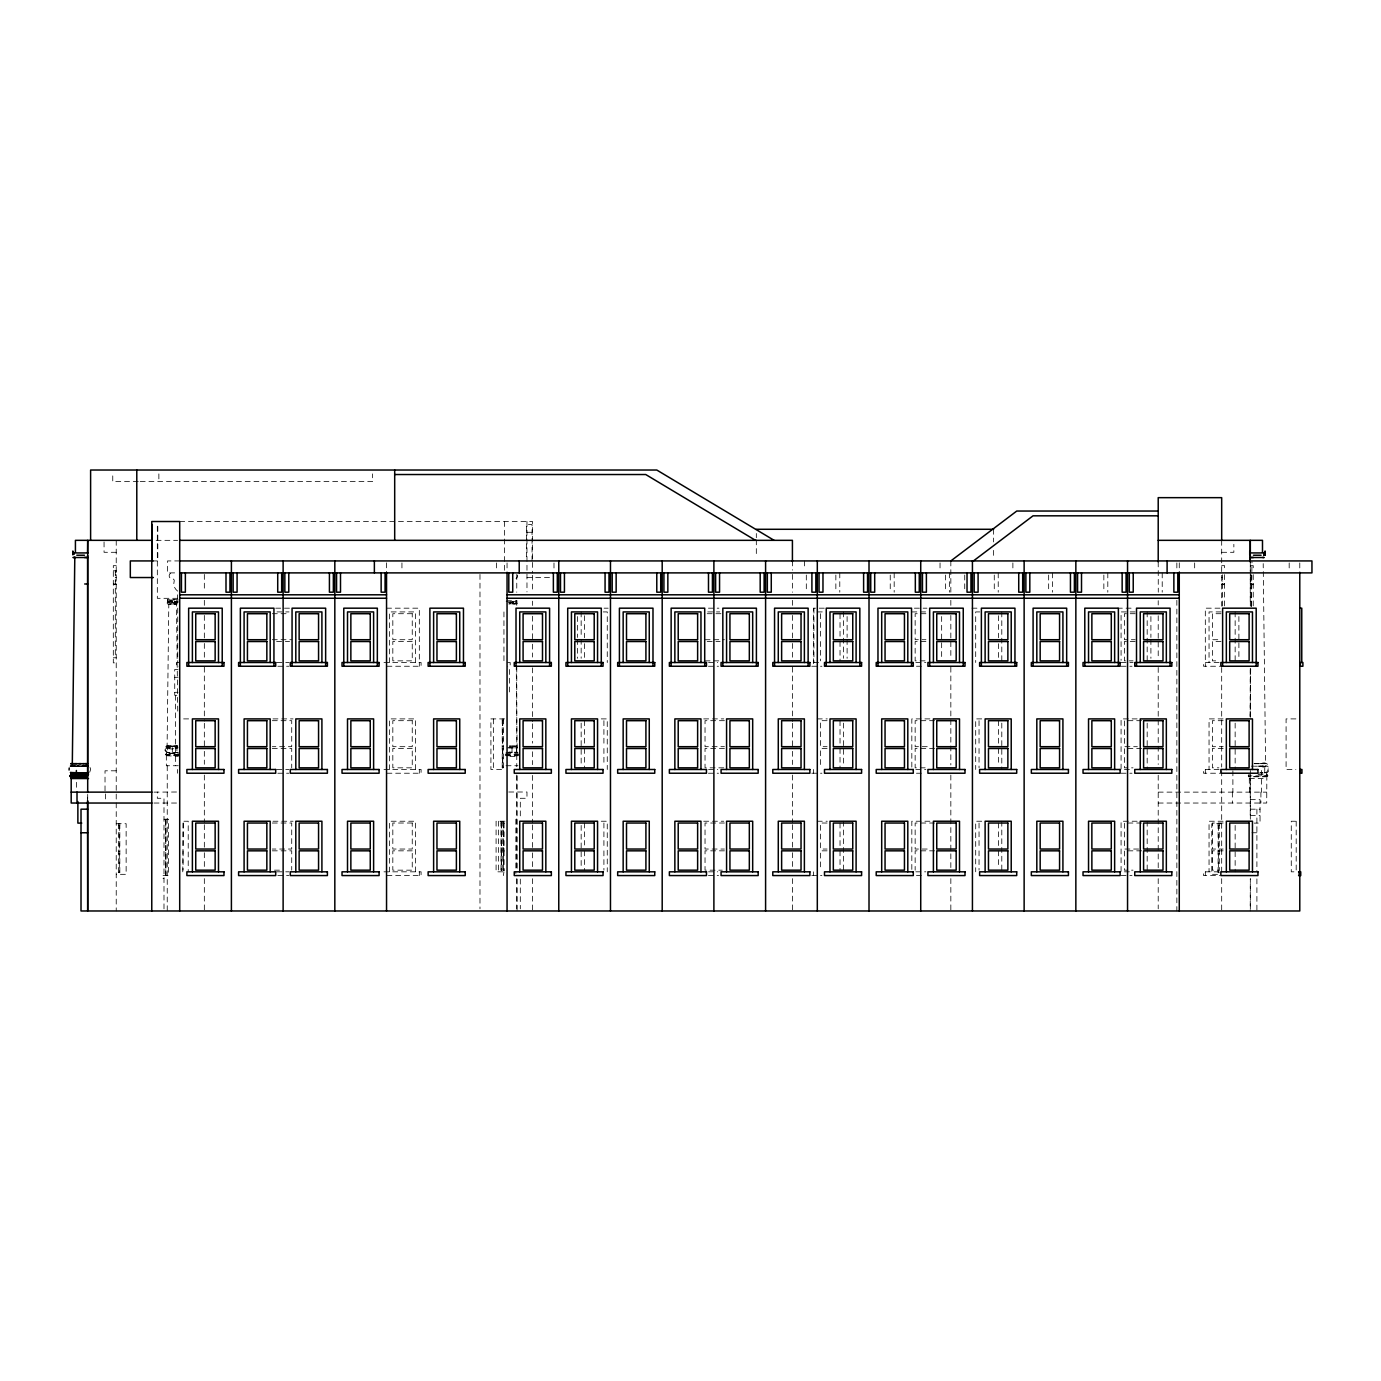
<?xml version="1.0" encoding="UTF-8"?>
<svg xmlns="http://www.w3.org/2000/svg" width="1381" height="1381" viewBox="0 0 1381 1381"><rect width="100%" height="100%" fill="white"/><g stroke="black" fill="none" stroke-linecap="round" stroke-linejoin="round"><path stroke-width="0.75" stroke-dasharray="5 3.75" d="M508.829 602.358L516.77 602.358L517.34 603.342L508.829 603.929L510.107 603.929L510.107 601.529M512.006 752.576L512.006 747.829M516.615 752.576L516.615 747.829L507.379 747.829M1249.408 792.142L1249.287 777.607M1264.737 773.032L1264.754 766.144L1251.376 766.144M1158.21 803.034L1266.722 803.034L1266.826 777.624M1266.722 774.551L1266.722 773.015M169 746.12L167.101 746.103L168.81 603.704L171.382 603.687M1250.116 716.342L1250.685 669.025M1251.445 606.639L1251.98 561.48M1267.672 775.898L1248.597 776.778L1248.441 775.88M1267.275 776.795L1248.838 776.778M175.819 603.704C182.482 603.376 165.72 606.777 167.239 602.461C169.38 601.84 179.461 602.392 174.196 603.929L174.196 601.529L177.942 601.546L167.533 601.546L167.533 599.993L178.114 599.993M167.533 601.546L171.451 601.529L167.533 601.546L167.533 599.993M174.23 603.894L174.196 602.358M179.064 754.527L165.547 754.544L166.186 753.612L178.425 753.612M165.547 754.527L166.186 753.612M1266.929 774.534L1267.862 775.88L1248.251 775.88L1249.184 774.534M1248.251 775.898L1249.184 774.551M89.696 772.221L90.663 769.338L89.696 766.455M510.107 602.358L510.107 603.929M167.394 602.392L170.191 602.358M173.885 603.704L176.457 603.704L177.786 714.219M167.101 746.103L168.327 746.103M516.77 601.546L506.188 601.529M516.77 602.358L515.217 602.358M509.226 746.103L517.789 746.12L515.303 746.12M1260.508 766.144C1267.326 769.683 1271.107 761.863 1262.855 763.676M514.854 603.704L513.818 603.687M516.062 603.929L509.157 603.687M170.83 746.103C159.885 745.101 169.639 751.419 176.043 747.863M177.631 746.12L174.455 746.12M177.424 746.12L176.285 746.12L177.89 746.103M167.187 747.863C159.333 751.747 174.403 755.148 177.959 752.213C163.027 757.461 160.369 742.65 177.959 747.829L175.577 747.812M168.327 747.863C163.649 748.312 166.808 743.996 170.208 746.12M176.285 747.863L177.959 747.829M516.615 747.829L517.651 747.829L514.561 747.863M1264.737 772.514C1270.209 774.741 1270.209 763.935 1264.754 766.144C1271.832 765.782 1266.74 776.692 1260.508 772.497L1262.786 772.514M138.273 481.624L112.759 481.624L112.759 473.89M140.189 481.624L372.611 481.624L372.611 473.89M179.703 521.517L532.531 521.517L532.531 573.167M526.489 532.289L532.048 532.289M156.122 540.334L177.614 540.334M116.228 552.296L104.058 552.296L104.058 540.334M1221.684 552.296L1233.854 552.296L1233.854 544.321M152.255 560.928L157.814 560.928L157.814 524.538M179.703 560.928L167.533 560.928L167.533 572.891L177.856 572.891M116.228 565.675L113.311 565.675L113.311 662.863L116.228 662.863M1221.684 565.675L1224.602 565.675L1224.602 570.888M1250.323 565.675L1253.24 565.675L1253.24 570.888M113.311 570.785L116.228 570.785M115.314 571.233L116.228 571.233M115.314 572.597L116.228 572.597M115.314 574.755L116.228 574.755M115.314 577.621L116.228 577.621M526.972 577.534L550.829 577.534M1221.684 577.621L1222.599 577.621M1250.323 577.621L1251.238 577.621M115.314 581.004L116.228 581.004M1221.684 581.004L1222.599 581.004M1250.323 581.004L1251.238 581.004M113.311 583.99L116.228 583.99M1221.684 583.99L1224.602 583.99M1250.323 583.99L1253.24 583.99M113.311 584.664L116.228 584.664M1221.684 584.664L1224.602 584.664M1250.323 584.664L1253.24 584.664M177.666 598.318L157.33 598.318L157.33 525.798M178.063 599.44L167.481 599.458L167.533 603.929L176.561 603.929M167.481 600.77L178.063 600.77M506.516 600.752L516.822 600.77L516.58 603.929M174.196 601.529L177.942 602.358L175.473 602.358M167.481 602.099L178.063 602.081M508.363 602.081L516.822 602.099M170.191 603.929L171.451 603.929M512.852 603.929L515.217 603.929M275.717 608.175L290.407 608.175M386.525 608.175L419.323 608.175L419.323 666.246M604.084 608.175L608.175 608.175M708.436 608.175L718.931 608.175M824.284 608.175L813.53 608.175L813.53 666.246M914.377 608.175L926.962 608.175M971.948 608.175L978.249 608.175M1117.333 608.175L1134.129 608.175M1220.01 608.175L1205.32 608.175L1205.32 666.246M276.994 611.921L289.043 611.921M603.255 611.921L607.26 611.921L607.26 662.517M707.711 611.921L719.76 611.921M817.259 611.921L823.283 611.921M911.823 611.921L927.877 611.921M979.699 611.921L975.694 611.921L975.694 662.517M1135.13 611.921L1121.079 611.921L1121.079 660.411M1221.097 611.921L1209.048 611.921L1209.048 662.517M272.299 613.716L289.561 613.716M707.193 613.716L724.438 613.716M925.943 613.716L915.154 613.716L915.154 639.714L925.943 639.714M1135.199 613.716L1124.41 613.716L1124.41 639.714L1135.199 639.714M1221.028 613.716L1212.397 613.716L1212.397 639.714L1221.028 639.714M272.299 639.714L291.719 639.714M705.035 639.714L724.438 639.714M276.614 641.526L289.561 641.526M707.193 641.526L720.122 641.526M925.943 641.526L915.154 641.526L915.154 660.86L925.943 660.86M1135.199 641.526L1124.41 641.526L1124.41 660.86L1133.041 660.86M1221.028 641.526L1212.397 641.526L1212.397 660.86L1218.871 660.86M113.311 657.788L116.228 657.788M705.035 660.86L720.122 660.86M179.167 662.517L176.578 662.517L176.578 666.246L179.167 666.246M276.994 662.517L289.043 662.517M383.987 662.517L421.084 662.517L421.084 666.246L383.987 666.246M507.604 662.517L510.176 662.517L510.176 666.246L507.604 666.246M708.557 662.517L717.74 662.517M813.53 662.517L821.281 662.517M915.827 662.517L925.874 662.517M1121.079 662.517L1133.128 662.517M1219.095 662.517L1203.559 662.517L1203.559 666.246L1219.716 666.246M277.823 666.246L288.75 666.246M708.436 666.246L718.534 666.246M811.769 666.246L821.919 666.246M916.466 666.246L924.873 666.246M1121.079 666.246L1132.023 666.246M178.045 669.474L174.731 669.474L174.731 695.316L178.045 695.316M174.731 677.311L178.045 677.311M174.731 692.295L178.045 692.295M183.621 718.897L189.49 718.897M272.972 718.897L293.048 718.897M504.6 718.897L490.911 718.897L490.911 769.493L504.6 769.493M601.236 718.897L607.26 718.897L607.26 769.493M703.689 718.897L723.765 718.897M817.259 718.897L827.305 718.897M929.879 718.897L911.823 718.897L911.823 767.387M981.718 718.897L975.694 718.897L975.694 769.493M1137.133 718.897L1121.079 718.897L1121.079 769.493L1133.128 769.493M1223.1 718.897L1209.048 718.897L1209.048 769.493M1295.879 718.897L1286.091 718.897L1286.091 769.493L1295.879 769.493M272.299 720.692L291.719 720.692L291.719 746.689L272.299 746.689M502.218 720.692L503.426 720.692M724.438 720.692L705.035 720.692L705.035 746.689L724.438 746.689M827.081 720.692L820.607 720.692L820.607 746.689L827.081 746.689M934.574 720.692L915.154 720.692L915.154 746.689L930.259 746.689M1141.673 720.692L1124.41 720.692L1124.41 746.689L1137.357 746.689M1223.186 720.692L1212.397 720.692L1212.397 746.689L1223.186 746.689M169.742 746.103L174.869 746.12M168.568 746.12L171.589 746.12M172.988 746.103L176.043 746.103M509.434 746.12L511.281 746.12M512.058 746.103L514.768 746.103M502.218 746.689L503.426 746.689M170.623 747.812L167.688 747.829L167.688 752.576M174.869 747.863L176.923 747.829L176.923 752.576M508.743 747.829L515.268 747.829M168.568 747.863L170.018 747.863M272.299 748.502L291.719 748.502L291.719 767.836M502.218 748.502L503.426 748.502M724.438 748.502L705.035 748.502L705.035 767.836L724.438 767.836M827.081 748.502L820.607 748.502L820.607 767.836M934.574 748.502L915.154 748.502L915.154 767.836L925.943 767.836M1141.673 748.502L1124.41 748.502L1124.41 767.836L1133.041 767.836M1223.186 748.502L1212.397 748.502L1212.397 767.836L1218.871 767.836M510.314 752.196L508.743 752.196L517.651 752.213L513.68 752.213M178.287 752.559L166.341 752.576L166.341 753.612M506.033 752.559L517.979 752.576M505.878 753.612L518.117 753.612M505.239 754.527L518.755 754.527M178.839 755.148L165.685 754.527M505.463 755.148L518.531 755.165M178.529 755.718L165.944 755.148M505.774 755.718L518.22 755.735M166.255 755.718L178.27 756.356M510.021 756.356L517.979 756.374M1260.197 763.658L1265.6 763.676L1263.201 563.621M1254.345 763.676L1265.479 763.658M1254.052 763.658L1261.371 763.676M1261.095 763.676C1267.309 760.482 1269.847 768.112 1262.786 766.144M178.27 765.73L166.341 765.747L166.341 756.356M506.033 765.73L517.979 765.747M1254.742 766.196L1257.073 766.196M1259.04 766.213L1263.477 766.213M502.218 767.836L503.426 767.836M276.994 769.493L289.043 769.493M383.987 769.493L421.084 769.493L421.084 773.222L383.987 773.222M708.557 769.493L717.74 769.493M915.827 769.493L925.874 769.493M1219.095 769.493L1203.559 769.493L1203.559 773.222L1219.716 773.222M116.228 770.805L105.025 770.805L105.025 792.124M1258.056 773.032L1266.722 773.032M277.823 773.222L288.75 773.222M708.436 773.222L718.534 773.222M811.769 773.222L821.919 773.222M916.466 773.222L924.873 773.222M1121.079 773.222L1132.023 773.222M1258.056 774.551L1266.929 774.551L1267.862 775.915M1249.408 778.521L1266.722 778.539M154.016 792.124L177.631 792.004M508.76 792.004L526.972 792.004L526.972 798.287L520.309 798.287L520.309 817.431M1158.21 792.124L1266.722 792.142M1250.323 799.651L1260.042 799.651L1260.042 823.111L1254.207 823.111M154.016 803.034L177.562 803.034M1250.323 809.18L1260.042 809.18M1250.323 815.515L1260.042 815.515M163.994 819.261L168.465 819.261L168.465 875.623L162.595 875.623L162.595 878.489L163.994 878.489M183.949 821.229L188.213 821.229L188.213 871.825M272.972 821.229L293.048 821.229M504.928 821.229L496.09 821.229L496.09 871.825L504.928 871.825M601.236 821.229L607.26 821.229L607.26 871.825M703.689 821.229L723.765 821.229M817.259 821.229L827.305 821.229M929.879 821.229L911.823 821.229L911.823 871.825M981.718 821.229L975.694 821.229L975.694 871.825M1137.133 821.229L1121.079 821.229L1121.079 871.825L1133.128 871.825M1223.1 821.229L1209.048 821.229L1209.048 871.825M1295.533 821.229L1291.27 821.229L1291.27 871.825L1295.533 871.825M272.299 823.024L291.719 823.024L291.719 849.039L272.299 849.039M501.01 823.024L502.218 823.024M503.461 823.024L504.669 823.024M724.438 823.024L705.035 823.024L705.035 849.039L724.438 849.039M827.081 823.024L820.607 823.024L820.607 849.039L827.081 849.039M934.574 823.024L915.154 823.024L915.154 849.039L930.259 849.039M1141.673 823.024L1124.41 823.024L1124.41 849.039L1141.673 849.039M1223.186 823.024L1212.397 823.024L1212.397 849.039L1223.186 849.039M116.228 823.715L126.137 823.715L126.137 874.328L116.228 874.328M1221.684 823.715L1211.776 823.715L1211.776 874.328L1219.699 874.328M118.611 825.527L119.819 825.527M1218.094 825.527L1219.302 825.527M1251.963 832.76L1256.9 832.76M501.01 849.039L502.218 849.039M503.461 849.039L504.669 849.039M272.299 850.834L291.719 850.834L291.719 870.168M501.01 850.834L502.218 850.834M503.461 850.834L504.669 850.834M724.438 850.834L705.035 850.834L705.035 870.168L722.28 870.168M827.081 850.834L820.607 850.834L820.607 870.168M934.574 850.834L915.154 850.834L915.154 870.168M1141.673 850.834L1124.41 850.834L1124.41 870.168L1133.041 870.168M1223.186 850.834L1212.397 850.834L1212.397 870.168L1218.871 870.168M118.611 851.525L119.819 851.525M1218.094 851.525L1219.302 851.525M118.611 853.32L119.819 853.32M1218.094 853.32L1219.302 853.32M274.456 870.168L280.93 870.168M501.01 870.168L502.218 870.168M503.461 870.168L504.669 870.168M182.758 871.825L183.293 821.229M276.994 871.825L289.043 871.825M383.987 871.825L421.084 871.825L421.084 875.571L383.987 875.571M708.557 871.825L717.74 871.825M915.827 871.825L925.874 871.825M1219.095 871.825L1203.559 871.825L1203.559 875.571L1219.716 875.571M118.611 872.671L119.819 872.671M1218.094 872.671L1219.302 872.671M277.823 875.571L288.75 875.571M503.392 875.571L503.944 871.825M708.436 875.571L718.534 875.571M811.769 875.571L821.919 875.571M916.466 875.571L924.873 875.571M1121.079 875.571L1132.023 875.571M514.561 746.103L517.115 746.103L516.252 667.472M175.076 746.103L177.251 746.103M1261.785 766.196L1263.822 766.196M177.942 601.529L175.473 601.529L175.473 603.929M1299.78 562.93L1299.78 568.903M1296.189 821.229L1296.189 871.825M1289.181 562.93L1289.181 568.903M1261.526 770.477L1261.526 792.142M1260.905 792.124L1260.905 803.034M1256.9 809.18L1256.9 870.807M1256.9 878.886L1256.9 910.977M1253.24 574.634L1253.24 606.173M1251.238 574.755L1251.238 606.173M1250.323 606.173L1250.288 561.86L1250.237 604.982M1250.323 770.477L1250.323 821.212M1250.323 908.871L1250.323 878.661L1250.237 910.977M1250.237 775.224L1250.237 818.312M1238.895 616.53L1238.895 658.34M1235.149 611.921L1235.149 662.517M1235.149 723.109L1235.149 769.493M1235.149 825.441L1235.149 871.825M1232.888 770.805L1232.888 792.124M1232.353 792.124L1232.353 803.034M1224.602 574.634L1224.602 606.173M1222.599 574.755L1222.599 606.173M1221.684 540.334L1221.684 606.173M1221.684 667.472L1221.684 767.076M1221.684 770.805L1221.684 874.328M1221.684 878.661L1221.684 910.977M1219.302 823.715L1219.302 870.513M1218.612 825.527L1218.612 851.525M1218.612 853.32L1218.612 872.671M1218.094 823.715L1218.094 874.328M1205.32 769.493L1205.32 773.222M1205.32 871.825L1205.32 875.571M1194.669 562.93L1194.669 568.903M1179.27 562.827L1179.27 572.891M1176.854 562.93L1176.854 568.903M1176.854 600.321L1176.854 910.977M1162.215 572.891L1162.215 592.19M1158.21 561.877L1158.279 592.19M1158.21 600.666L1158.21 604.982M1158.21 615.753L1158.21 656.7M1158.21 667.472L1158.21 764.435M1158.21 775.224L1158.21 867.872M1158.21 878.661L1158.21 908.819M1150.908 616.53L1150.908 637.435M1150.908 639.524L1150.908 658.34M1147.179 611.921L1147.179 662.517M1147.179 723.109L1147.179 769.493M1147.179 821.229L1147.179 871.825M1107.804 572.891L1107.804 592.19M1103.851 575.031L1103.851 592.19M1052.598 572.891L1052.598 592.19M1048.662 575.031L1048.662 592.19M1012.877 562.93L1012.877 568.903M1001.795 611.921L1001.795 662.517M1001.795 723.109L1001.795 769.493M1001.795 821.229L1001.795 871.825M998.446 615.719L998.446 637.711M998.446 643.667L998.446 658.702M998.446 720.692L998.446 746.689M998.446 748.502L998.446 765.678M998.446 823.024L998.446 849.039M998.446 850.834L998.446 868.028M998.221 572.891L998.221 592.19M994.268 575.031L994.268 592.19M993.63 529.286L993.63 541.956M993.63 550.38L993.63 556.716M979.043 720.692L979.043 746.689M979.043 748.502L979.043 767.836M979.043 823.024L979.043 849.039M979.043 850.834L979.043 870.168M964.732 575.031L964.732 592.19M950.836 560.928L950.836 593.14M950.836 600.321L950.836 606.794M950.836 615.425L950.836 658.564M950.836 667.196L950.836 764.953M950.836 775.069L950.836 868.028M950.836 878.609L950.836 910.977M949.368 572.891L949.368 592.19M945.433 575.031L945.433 592.19M941.652 616.53L941.652 658.34M940.047 562.93L940.029 568.903M894.18 572.891L894.18 592.19M890.244 575.031L890.244 592.19M847.105 616.53L847.105 637.435M847.105 639.524L847.105 658.34M843.377 611.921L843.377 658.305M843.377 723.109L843.377 765.281M843.377 821.229L843.377 871.825M840.028 613.716L840.028 639.714M840.028 641.526L840.028 660.86M840.028 720.692L840.028 746.689M840.028 748.502L840.028 767.836M840.028 823.024L840.028 849.039M840.028 850.834L840.028 870.168M839.786 572.891L839.786 592.19M835.85 575.031L835.85 592.19M820.607 613.716L820.607 639.714M820.607 641.526L820.607 660.86M813.927 608.175L813.927 662.517M813.53 769.493L813.53 773.222M813.53 871.825L813.53 875.571M806.314 575.031L806.314 592.19M804.588 560.928L804.588 568.903M792.418 560.928L792.418 570.146M792.418 574.427L792.418 592.276M792.418 600.321L792.418 606.794M792.418 615.425L792.418 641.802M792.418 643.46L792.418 658.564M792.418 667.196L792.418 721.469M792.418 723.281L792.418 749.175M792.418 751.333L792.418 764.539M792.418 775.069L792.418 822.679M792.418 824.681L792.418 850.679M792.418 852.733L792.418 867.907M792.418 878.609L792.418 910.977M756.322 533.515L756.322 537.727M756.322 539.833L756.322 556.716M603.911 720.692L603.911 746.689M603.911 748.502L603.911 765.678M603.911 823.024L603.911 849.039M603.911 850.834L603.911 870.168M584.508 615.719L584.508 637.711M584.508 643.667L584.508 658.702M584.508 720.692L584.508 744.687M584.508 748.502L584.508 767.836M584.508 823.024L584.508 845.034M584.508 850.834L584.508 870.168M581.159 611.921L581.159 637.211M581.159 639.317L581.159 658.305M581.159 723.109L581.159 765.281M581.159 825.441L581.159 867.613M577.431 616.53L577.431 637.435M577.431 639.524L577.431 658.34M553.988 562.999L553.988 569.231M532.531 575.325L532.531 592.535M532.531 601.132L532.531 605.448M532.531 616.202L532.531 642.027M532.531 644.167L532.531 657.08M532.531 667.834L532.531 721.624M532.531 723.782L532.531 743.151M532.531 751.747L532.531 764.66M532.531 775.414L532.531 822.765M532.531 824.906L532.531 850.731M532.531 852.888L532.531 867.941M532.531 878.696L532.531 910.977M532.048 560.928L532.048 524.538L526.489 524.538L526.489 556.716M526.972 521.517L526.972 591.914M520.309 879.093L520.309 908.853M517.064 775.846L517.064 870.617M517.064 879.11L517.064 910.977M516.77 574.427L516.77 592.276M516.77 600.321L516.77 606.794M516.77 667.196L516.77 766.697M516.77 775.069L516.77 870.065M516.77 878.609L516.77 908.819M515.855 819.261L515.855 873.534M509.572 669.474L509.572 695.316M507.051 562.93L507.051 569.404M504.6 521.517L504.6 572.269M503.996 823.024L503.996 849.039M503.996 850.834L503.996 870.168M503.944 611.921L503.944 662.517M503.702 823.024L503.702 849.039M503.702 850.834L503.702 870.168M503.426 718.897L503.426 769.493M503.461 821.229L503.461 871.825M502.753 720.692L502.753 746.689M502.753 748.502L502.753 767.836M502.46 720.692L502.46 746.689M502.46 748.502L502.46 767.836M502.218 718.897L502.218 769.493M502.218 821.229L502.218 871.825M501.545 823.024L501.545 849.039M501.545 850.834L501.545 870.168M501.251 823.024L501.251 849.039M501.251 850.834L501.251 870.168M501.01 821.229L501.01 871.825M498.541 821.229L498.541 871.825M496.452 562.93L496.452 568.903M493.362 718.897L493.362 769.493M479.984 574.427L479.984 908.819M419.323 769.493L419.323 773.222M419.323 871.825L419.323 875.571M415.577 662.517L415.577 611.921L389.477 611.921L389.477 662.517M415.577 769.493L415.577 718.897L389.477 718.897L389.477 769.493M415.577 871.825L415.577 821.229L389.477 821.229L389.477 871.825M401.94 562.93L401.94 568.903M386.542 562.827L386.542 572.269M204.336 574.427L204.336 591.689M204.336 600.321L204.336 606.794M204.336 615.425L204.336 641.302M204.336 643.46L204.336 658.564M204.336 667.196L204.336 721.124M204.336 723.281L204.336 749.175M204.336 751.333L204.336 764.28M204.336 775.069L204.336 822.524M204.336 824.681L204.336 850.575M204.336 852.733L204.336 867.838M204.336 878.609L204.336 910.977M183.069 823.024L183.069 849.039M183.069 850.834L183.069 870.168M177.717 608.175L177.717 662.517M177.562 769.493L177.562 773.222M177.389 594.797L177.389 598.249M175.525 695.316L175.525 765.747M172.314 747.829L172.314 752.576M167.239 765.747L167.239 910.977M166.013 819.261L166.013 875.623M165.72 821.263L165.72 850.23M165.72 852.232L165.72 873.776M165.427 819.261L165.427 875.623M163.994 908.853L163.994 798.287L157.33 798.287L157.33 792.004M158.867 473.89L158.867 481.624M119.819 823.715L119.819 874.328M119.301 825.527L119.301 851.525M119.301 853.32L119.301 872.671M118.611 823.715L118.611 874.328M116.228 540.334L116.228 910.977M115.314 570.785L115.314 657.788M105.56 793.937L105.56 801.204M76.387 782.302L76.387 788.206M517.478 575.066A2.969 2.969 0 0 1 516.011 578.484M177.717 591.137A9.08 9.08 0 0 1 174.179 581.177A1.847 1.847 0 0 0 172.297 578.812A2.969 2.969 0 0 1 169.173 575.86A2.969 2.969 0 0 1 172.297 572.891M412.246 613.716L392.825 613.716L392.825 639.714L412.246 639.714L412.246 613.716M412.246 641.526L392.825 641.526L392.825 660.86L412.246 660.86L412.246 641.526M412.246 720.692L392.825 720.692L392.825 746.689L412.246 746.689L412.246 720.692M412.246 748.502L392.825 748.502L392.825 767.836L412.246 767.836L412.246 748.502M412.246 823.024L392.825 823.024L392.825 849.039L412.246 849.039L412.246 823.024M412.246 850.834L392.825 850.834L392.825 870.168L412.246 870.168L412.246 850.834M1250.323 717.032L1250.288 667.299L1250.237 717.032M87.694 799.392L87.694 793.937L87.59 799.392"/><path stroke-width="1.5" d="M1249.719 554.851L1249.719 551.002M1265.065 554.851L1265.065 550.984M73.659 763.676L72.313 763.676L74.798 557.164M69.223 767.991L69.085 770.028M73.4 552.935L72.951 554.04L73.97 554.04L72.951 554.04L72.951 551.813M1264.513 552.918L1264.979 551.796L1264.979 554.023L1263.943 554.04L1264.979 554.04M87.694 775.898L70.051 775.915L70.983 774.551L88.522 774.551M70.051 775.88L70.983 774.534M950.836 560.928L1016.761 511.039L1158.21 511.039M973.45 560.928L1033.04 515.821L1158.21 515.821M72.313 763.676L70.724 763.676L76.818 763.676M71.449 766.213L70.396 766.162L73.176 766.162M75.195 557.492L72.951 557.51L88.021 557.51L84.448 557.492M1262.717 557.51C1270.848 557.492 1241.07 557.527 1253.465 557.492M87.573 763.676L84.845 763.676M87.279 763.676L82.964 763.676M88.056 766.162L84.586 766.162M87.279 766.213L82.308 766.162M394.69 474.529L645.738 474.529L755.511 540.334M756.322 529.286L993.63 529.286M151.875 540.334L75.42 540.334L75.42 552.296M179.703 540.334L792.418 540.334L792.418 561.635M1158.21 540.334L1262.493 540.334L1262.493 552.296M72.865 552.935L88.194 552.935M1249.719 552.935L1265.065 552.935M84.448 555.231L76.784 555.231M1253.465 555.231L1261.129 555.231M153.377 560.928L130.315 560.928L130.315 577.534L153.377 577.534M179.703 560.928L1311.95 560.928L1311.95 572.891L179.703 572.891M84.673 583.99L87.59 583.99M179.703 594.797L386.542 594.797M507.051 594.797L1179.27 594.797M179.703 598.249L386.542 598.249M507.051 598.249L1179.27 598.249M1299.78 608.175L1301.765 608.175L1301.765 662.517M1299.78 666.246L1302.904 666.246L1302.904 662.517L1300.332 662.517L1300.332 666.246M78.872 763.676L83.585 763.676M80.909 763.676L74.436 763.676M77.405 766.162L83.585 766.213M74.436 766.213L78.872 766.213M1299.78 769.493L1301.938 769.493L1301.938 773.222L1299.78 773.222M71.191 773.032L88.522 773.032M87.435 776.795L70.396 776.795L70.258 775.88M87.072 777.624L70.638 776.778M71.087 777.607L71.191 778.539L88.505 778.539M71.191 792.142L151.893 792.124M151.893 803.034L71.191 803.034L71.191 778.521M87.59 809.18L81.013 809.18L81.013 910.977L1299.78 910.977L1299.78 572.269M81.772 823.111L77.871 823.111L77.871 801.55M81.013 832.76L87.59 832.76M1298.572 871.825L1300.729 871.825L1300.729 875.571L1298.572 875.571M75.126 766.162L72.433 766.213M774.102 540.334L656.786 470.023L90.611 470.023L90.611 540.334M1300.332 769.493L1300.332 773.222M1299.124 871.825L1299.124 875.571M1256.192 666.246L1256.192 608.175L1222.617 608.175L1222.617 666.246M1252.463 662.517L1252.463 611.921L1226.345 611.921L1226.345 662.517M1252.463 769.493L1252.463 718.897L1226.345 718.897L1226.345 769.493M1252.463 871.825L1252.463 821.229L1226.345 821.229L1226.345 871.825M1250.323 552.296L1250.288 540.334L1250.237 561.877L1250.323 554.42M1221.684 539.833L1221.684 497.661L1158.21 497.661L1158.21 561.877M1179.27 572.269L1179.27 910.977M1177.803 572.891L1177.803 592.19L1173.867 592.19L1173.867 572.891M1170.07 666.246L1170.07 608.175L1136.511 608.175L1136.511 666.246M1167.1 560.928L1167.1 572.891M1166.341 662.517L1166.341 611.921L1140.24 611.921L1140.24 662.517M1166.341 769.493L1166.341 718.897L1140.24 718.897L1140.24 769.493M1166.341 871.825L1166.341 821.229L1140.24 821.229L1140.24 871.825M1133.231 572.891L1133.231 592.19L1129.295 592.19L1129.295 572.891M1127.552 560.928L1127.552 910.977M1126.085 572.891L1126.085 592.19L1122.149 592.19L1122.149 572.891M1118.368 666.246L1118.368 608.175L1084.793 608.175L1084.793 666.246M1114.64 662.517L1114.64 611.921L1088.539 611.921L1088.539 662.517M1114.64 769.493L1114.64 718.897L1088.539 718.897L1088.539 769.493M1114.64 871.825L1114.64 821.229L1088.539 821.229L1088.539 871.825M1081.513 572.891L1081.513 592.19L1077.577 592.19L1077.577 572.891M1075.851 560.928L1075.851 910.977M1074.383 572.891L1074.383 592.19L1070.448 592.19L1070.448 572.891M1066.667 666.246L1066.667 608.175L1033.092 608.175L1033.092 666.246M1062.921 662.517L1062.921 611.921L1036.82 611.921L1036.82 662.517M1062.921 769.493L1062.921 718.897L1036.82 718.897L1036.82 769.493M1062.921 871.825L1062.921 821.229L1036.82 821.229L1036.82 871.825M1029.812 572.891L1029.812 592.19L1025.876 592.19L1025.876 572.891M1024.132 560.928L1024.132 910.977M1022.682 572.891L1022.682 592.19L1018.729 592.19L1018.729 572.891M1014.949 666.246L1014.949 608.175L981.373 608.175L981.373 666.246M1011.22 662.517L1011.22 611.921L985.119 611.921L985.119 662.517M1011.22 769.493L1011.22 718.897L985.119 718.897L985.119 769.493M1011.22 871.825L1011.22 821.229L985.119 821.229L985.119 871.825M978.093 572.891L978.093 592.19L974.157 592.19L974.157 572.891M972.431 560.928L972.431 910.977M970.964 572.891L970.964 592.19L967.028 592.19L967.028 572.891M963.248 666.246L963.248 608.175L929.672 608.175L929.672 666.246M959.502 662.517L959.502 611.921L933.401 611.921L933.401 662.517M959.502 769.493L959.502 718.897L933.401 718.897L933.401 769.493M959.502 871.825L959.502 821.229L933.401 821.229L933.401 871.825M926.392 572.891L926.392 592.19L922.456 592.19L922.456 572.891M920.73 560.928L920.73 910.977M919.263 572.891L919.263 592.19L915.327 592.19L915.327 572.891M911.529 666.246L911.529 608.175L877.971 608.175L877.971 666.246M907.8 662.517L907.8 611.921L881.699 611.921L881.699 662.517M907.8 769.493L907.8 718.897L881.699 718.897L881.699 769.493M907.8 871.825L907.8 821.229L881.699 821.229L881.699 871.825M874.691 572.891L874.691 592.19L870.738 592.19L870.738 572.891M869.012 560.928L869.012 910.977M867.544 572.891L867.544 592.19L863.608 592.19L863.608 572.891M859.828 666.246L859.828 608.175L826.252 608.175L826.252 666.246M856.099 662.517L856.099 611.921L829.981 611.921L829.981 662.517M856.099 769.493L856.099 718.897L829.981 718.897L829.981 769.493M856.099 871.825L856.099 821.229L829.981 821.229L829.981 871.825M822.972 572.891L822.972 592.19L819.037 592.19L819.037 572.891M817.31 560.928L817.31 910.977M815.843 572.891L815.843 592.19L811.907 592.19L811.907 572.891M808.127 666.246L808.127 608.175L774.551 608.175L774.551 666.246M804.381 662.517L804.381 611.921L778.28 611.921L778.28 662.517M804.381 769.493L804.381 718.897L778.28 718.897L778.28 769.493M804.381 871.825L804.381 821.229L778.28 821.229L778.28 871.825M771.271 572.891L771.271 592.19L767.335 592.19L767.335 572.891M765.592 560.928L765.592 910.977M764.125 572.891L764.125 592.19L760.189 592.19L760.189 572.891M756.408 666.246L756.408 608.175L722.833 608.175L722.833 666.246M752.68 662.517L752.68 611.921L726.579 611.921L726.579 662.517M752.68 769.493L752.68 718.897L726.579 718.897L726.579 769.493M752.68 871.825L752.68 821.229L726.579 821.229L726.579 871.825M719.553 572.891L719.553 592.19L715.617 592.19L715.617 572.891M713.891 560.928L713.891 910.977M712.423 572.891L712.423 592.19L708.488 592.19L708.488 572.891M704.707 666.246L704.707 608.175L671.131 608.175L671.131 666.246M700.961 662.517L700.961 611.921L674.86 611.921L674.86 662.517M700.961 769.493L700.961 718.897L674.86 718.897L674.86 769.493M700.961 871.825L700.961 821.229L674.86 821.229L674.86 871.825M667.852 572.891L667.852 592.19L663.916 592.19L663.916 572.891M662.19 560.928L662.19 910.977M660.722 572.891L660.722 592.19L656.786 592.19L656.786 572.891M652.989 666.246L652.989 608.175L619.413 608.175L619.413 666.246M649.26 662.517L649.26 611.921L623.159 611.921L623.159 662.517M649.26 769.493L649.26 718.897L623.159 718.897L623.159 769.493M649.26 871.825L649.26 821.229L623.159 821.229L623.159 871.825M616.15 572.891L616.15 592.19L612.197 592.19L612.197 572.891M610.471 560.928L610.471 910.977M609.004 572.891L609.004 592.19L605.068 592.19L605.068 572.891M601.287 666.246L601.287 608.175L567.712 608.175L567.712 666.246M597.559 662.517L597.559 611.921L571.441 611.921L571.441 662.517M597.559 769.493L597.559 718.897L571.441 718.897L571.441 769.493M597.559 871.825L597.559 821.229L571.441 821.229L571.441 871.825M564.432 572.891L564.432 592.19L560.496 592.19L560.496 572.891M558.77 560.928L558.77 910.977M557.303 572.891L557.303 592.19L553.367 592.19L553.367 572.891M549.586 666.246L549.586 608.175L516.011 608.175L516.011 666.246M545.84 662.517L545.84 611.921L519.739 611.921L519.739 662.517M545.84 769.493L545.84 718.897L519.739 718.897L519.739 769.493M545.84 871.825L545.84 821.229L519.739 821.229L519.739 871.825M519.221 560.928L519.221 572.891M512.731 572.891L512.731 592.19L508.795 592.19L508.795 572.891M507.051 572.269L507.051 910.977M463.464 666.246L463.464 608.175L429.888 608.175L429.888 666.246M459.735 662.517L459.735 611.921L433.617 611.921L433.617 662.517M459.735 769.493L459.735 718.897L433.617 718.897L433.617 769.493M459.735 871.825L459.735 821.229L433.617 821.229L433.617 871.825M394.69 470.023L394.69 540.334M386.542 572.269L386.542 910.977M385.075 572.891L385.075 592.19L381.139 592.19L381.139 572.891M377.341 666.246L377.341 608.175L343.783 608.175L343.783 666.246M374.372 560.928L374.372 572.891M373.612 662.517L373.612 611.921L347.511 611.921L347.511 662.517M373.612 769.493L373.612 718.897L347.511 718.897L347.511 769.493M373.612 871.825L373.612 821.229L347.511 821.229L347.511 871.825M340.503 572.891L340.503 592.19L336.567 592.19L336.567 572.891M334.823 560.928L334.823 910.977M333.356 572.891L333.356 592.19L329.42 592.19L329.42 572.891M325.64 666.246L325.64 608.175L292.064 608.175L292.064 666.246M321.911 662.517L321.911 611.921L295.81 611.921L295.81 662.517M321.911 769.493L321.911 718.897L295.81 718.897L295.81 769.493M321.911 871.825L321.911 821.229L295.81 821.229L295.81 871.825M288.784 572.891L288.784 592.19L284.849 592.19L284.849 572.891M283.122 560.928L283.122 910.977M281.655 572.891L281.655 592.19L277.719 592.19L277.719 572.891M273.939 666.246L273.939 608.175L240.363 608.175L240.363 666.246M270.193 662.517L270.193 611.921L244.092 611.921L244.092 662.517M270.193 769.493L270.193 718.897L244.092 718.897L244.092 769.493M270.193 871.825L270.193 821.229L244.092 821.229L244.092 871.825M237.083 572.891L237.083 592.19L233.147 592.19L233.147 572.891M231.404 560.928L231.404 910.977M229.954 572.891L229.954 592.19L226.001 592.19L226.001 572.891M222.22 666.246L222.22 608.175L188.645 608.175L188.645 666.246M218.491 662.517L218.491 611.921L192.391 611.921L192.391 662.517M218.491 769.493L218.491 718.897L192.391 718.897L192.391 769.493M218.491 871.825L218.491 821.229L192.391 821.229L192.391 871.825M185.365 572.891L185.365 592.19L181.429 592.19L181.429 572.891M179.703 910.977L179.703 521.517L151.772 521.517L151.772 910.977M152.255 524.538L152.255 560.928M136.788 470.023L136.788 540.334M87.694 792.452L87.694 540.334L87.59 552.296M87.694 801.084L87.694 910.977L87.59 800.635M87.624 555.404L87.624 774.914M86.554 773.032L70.396 772.514L73.176 773.032M77.008 792.124L77.008 803.034M76.387 770.477L76.387 774.413M72.865 550.984L72.865 554.851M71.191 773.015L71.191 774.551M73.21 555.231L73.21 555.231M1264.979 555.231L1263.943 555.231L1264.979 555.231M215.143 613.716L195.739 613.716L195.739 639.714L215.143 639.714L215.143 613.716M266.844 613.716L247.441 613.716L247.441 639.714L266.844 639.714L266.844 613.716M318.562 613.716L299.142 613.716L299.142 639.714L318.562 639.714L318.562 613.716M370.263 613.716L350.86 613.716L350.86 639.714L370.263 639.714L370.263 613.716M456.386 613.716L436.966 613.716L436.966 639.714L456.386 639.714L456.386 613.716M542.491 613.716L523.088 613.716L523.088 639.714L542.491 639.714L542.491 613.716M594.21 613.716L574.789 613.716L574.789 639.714L594.21 639.714L594.21 613.716M645.911 613.716L626.508 613.716L626.508 639.714L645.911 639.714L645.911 613.716M697.629 613.716L678.209 613.716L678.209 639.714L697.629 639.714L697.629 613.716M749.331 613.716L729.928 613.716L729.928 639.714L749.331 639.714L749.331 613.716M801.032 613.716L781.629 613.716L781.629 639.714L801.032 639.714L801.032 613.716M852.75 613.716L833.33 613.716L833.33 639.714L852.75 639.714L852.75 613.716M904.451 613.716L885.048 613.716L885.048 639.714L904.451 639.714L904.451 613.716M956.17 613.716L936.75 613.716L936.75 639.714L956.17 639.714L956.17 613.716M1007.871 613.716L988.468 613.716L988.468 639.714L1007.871 639.714L1007.871 613.716M1059.572 613.716L1040.169 613.716L1040.169 639.714L1059.572 639.714L1059.572 613.716M1111.291 613.716L1091.87 613.716L1091.87 639.714L1111.291 639.714L1111.291 613.716M1162.992 613.716L1143.589 613.716L1143.589 639.714L1162.992 639.714L1162.992 613.716M1249.115 613.716L1229.694 613.716L1229.694 639.714L1249.115 639.714L1249.115 613.716M215.143 641.526L195.739 641.526L195.739 660.86L215.143 660.86L215.143 641.526M266.844 641.526L247.441 641.526L247.441 660.86L266.844 660.86L266.844 641.526M318.562 641.526L299.142 641.526L299.142 660.86L318.562 660.86L318.562 641.526M370.263 641.526L350.86 641.526L350.86 660.86L370.263 660.86L370.263 641.526M456.386 641.526L436.966 641.526L436.966 660.86L456.386 660.86L456.386 641.526M542.491 641.526L523.088 641.526L523.088 660.86L542.491 660.86L542.491 641.526M594.21 641.526L574.789 641.526L574.789 660.86L594.21 660.86L594.21 641.526M645.911 641.526L626.508 641.526L626.508 660.86L645.911 660.86L645.911 641.526M697.629 641.526L678.209 641.526L678.209 660.86L697.629 660.86L697.629 641.526M749.331 641.526L729.928 641.526L729.928 660.86L749.331 660.86L749.331 641.526M801.032 641.526L781.629 641.526L781.629 660.86L801.032 660.86L801.032 641.526M852.75 641.526L833.33 641.526L833.33 660.86L852.75 660.86L852.75 641.526M904.451 641.526L885.048 641.526L885.048 660.86L904.451 660.86L904.451 641.526M956.17 641.526L936.75 641.526L936.75 660.86L956.17 660.86L956.17 641.526M1007.871 641.526L988.468 641.526L988.468 660.86L1007.871 660.86L1007.871 641.526M1059.572 641.526L1040.169 641.526L1040.169 660.86L1059.572 660.86L1059.572 641.526M1111.291 641.526L1091.87 641.526L1091.87 660.86L1111.291 660.86L1111.291 641.526M1162.992 641.526L1143.589 641.526L1143.589 660.86L1162.992 660.86L1162.992 641.526M1249.115 641.526L1229.694 641.526L1229.694 660.86L1249.115 660.86L1249.115 641.526M223.981 662.517L186.884 662.517L186.884 666.246L223.981 666.246L223.981 662.517M275.699 662.517L238.602 662.517L238.602 666.246L275.699 666.246L275.699 662.517M327.401 662.517L290.303 662.517L290.303 666.246L327.401 666.246L327.401 662.517M379.102 662.517L342.022 662.517L342.022 666.246L379.102 666.246L379.102 662.517M465.224 662.517L428.127 662.517L428.127 666.246L465.224 666.246L465.224 662.517M551.347 662.517L514.25 662.517L514.25 666.246L551.347 666.246L551.347 662.517M603.048 662.517L565.951 662.517L565.951 666.246L603.048 666.246L603.048 662.517M654.749 662.517L617.67 662.517L617.67 666.246L654.749 666.246L654.749 662.517M706.468 662.517L669.371 662.517L669.371 666.246L706.468 666.246L706.468 662.517M758.169 662.517L721.072 662.517L721.072 666.246L758.169 666.246L758.169 662.517M809.887 662.517L772.79 662.517L772.79 666.246L809.887 666.246L809.887 662.517M861.589 662.517L824.492 662.517L824.492 666.246L861.589 666.246L861.589 662.517M913.29 662.517L876.21 662.517L876.21 666.246L913.29 666.246L913.29 662.517M965.008 662.517L927.911 662.517L927.911 666.246L965.008 666.246L965.008 662.517M1016.709 662.517L979.612 662.517L979.612 666.246L1016.709 666.246L1016.709 662.517M1068.428 662.517L1031.331 662.517L1031.331 666.246L1068.428 666.246L1068.428 662.517M1120.129 662.517L1083.032 662.517L1083.032 666.246L1120.129 666.246L1120.129 662.517M1171.83 662.517L1134.75 662.517L1134.75 666.246L1171.83 666.246L1171.83 662.517M1257.953 662.517L1220.856 662.517L1220.856 666.246L1257.953 666.246L1257.953 662.517M215.143 720.692L195.739 720.692L195.739 746.689L215.143 746.689L215.143 720.692M266.844 720.692L247.441 720.692L247.441 746.689L266.844 746.689L266.844 720.692M318.562 720.692L299.142 720.692L299.142 746.689L318.562 746.689L318.562 720.692M370.263 720.692L350.86 720.692L350.86 746.689L370.263 746.689L370.263 720.692M456.386 720.692L436.966 720.692L436.966 746.689L456.386 746.689L456.386 720.692M542.491 720.692L523.088 720.692L523.088 746.689L542.491 746.689L542.491 720.692M594.21 720.692L574.789 720.692L574.789 746.689L594.21 746.689L594.21 720.692M645.911 720.692L626.508 720.692L626.508 746.689L645.911 746.689L645.911 720.692M697.629 720.692L678.209 720.692L678.209 746.689L697.629 746.689L697.629 720.692M749.331 720.692L729.928 720.692L729.928 746.689L749.331 746.689L749.331 720.692M801.032 720.692L781.629 720.692L781.629 746.689L801.032 746.689L801.032 720.692M852.75 720.692L833.33 720.692L833.33 746.689L852.75 746.689L852.75 720.692M904.451 720.692L885.048 720.692L885.048 746.689L904.451 746.689L904.451 720.692M956.17 720.692L936.75 720.692L936.75 746.689L956.17 746.689L956.17 720.692M1007.871 720.692L988.468 720.692L988.468 746.689L1007.871 746.689L1007.871 720.692M1059.572 720.692L1040.169 720.692L1040.169 746.689L1059.572 746.689L1059.572 720.692M1111.291 720.692L1091.87 720.692L1091.87 746.689L1111.291 746.689L1111.291 720.692M1162.992 720.692L1143.589 720.692L1143.589 746.689L1162.992 746.689L1162.992 720.692M1249.115 720.692L1229.694 720.692L1229.694 746.689L1249.115 746.689L1249.115 720.692M215.143 748.502L195.739 748.502L195.739 767.836L215.143 767.836L215.143 748.502M266.844 748.502L247.441 748.502L247.441 767.836L266.844 767.836L266.844 748.502M318.562 748.502L299.142 748.502L299.142 767.836L318.562 767.836L318.562 748.502M370.263 748.502L350.86 748.502L350.86 767.836L370.263 767.836L370.263 748.502M456.386 748.502L436.966 748.502L436.966 767.836L456.386 767.836L456.386 748.502M542.491 748.502L523.088 748.502L523.088 767.836L542.491 767.836L542.491 748.502M594.21 748.502L574.789 748.502L574.789 767.836L594.21 767.836L594.21 748.502M645.911 748.502L626.508 748.502L626.508 767.836L645.911 767.836L645.911 748.502M697.629 748.502L678.209 748.502L678.209 767.836L697.629 767.836L697.629 748.502M749.331 748.502L729.928 748.502L729.928 767.836L749.331 767.836L749.331 748.502M801.032 748.502L781.629 748.502L781.629 767.836L801.032 767.836L801.032 748.502M852.75 748.502L833.33 748.502L833.33 767.836L852.75 767.836L852.75 748.502M904.451 748.502L885.048 748.502L885.048 767.836L904.451 767.836L904.451 748.502M956.17 748.502L936.75 748.502L936.75 767.836L956.17 767.836L956.17 748.502M1007.871 748.502L988.468 748.502L988.468 767.836L1007.871 767.836L1007.871 748.502M1059.572 748.502L1040.169 748.502L1040.169 767.836L1059.572 767.836L1059.572 748.502M1111.291 748.502L1091.87 748.502L1091.87 767.836L1111.291 767.836L1111.291 748.502M1162.992 748.502L1143.589 748.502L1143.589 767.836L1162.992 767.836L1162.992 748.502M1249.115 748.502L1229.694 748.502L1229.694 767.836L1249.115 767.836L1249.115 748.502M223.981 769.493L186.884 769.493L186.884 773.222L223.981 773.222L223.981 769.493M275.699 769.493L238.602 769.493L238.602 773.222L275.699 773.222L275.699 769.493M327.401 769.493L290.303 769.493L290.303 773.222L327.401 773.222L327.401 769.493M379.102 769.493L342.022 769.493L342.022 773.222L379.102 773.222L379.102 769.493M465.224 769.493L428.127 769.493L428.127 773.222L465.224 773.222L465.224 769.493M551.347 769.493L514.25 769.493L514.25 773.222L551.347 773.222L551.347 769.493M603.048 769.493L565.951 769.493L565.951 773.222L603.048 773.222L603.048 769.493M654.749 769.493L617.67 769.493L617.67 773.222L654.749 773.222L654.749 769.493M706.468 769.493L669.371 769.493L669.371 773.222L706.468 773.222L706.468 769.493M758.169 769.493L721.072 769.493L721.072 773.222L758.169 773.222L758.169 769.493M809.887 769.493L772.79 769.493L772.79 773.222L809.887 773.222L809.887 769.493M861.589 769.493L824.492 769.493L824.492 773.222L861.589 773.222L861.589 769.493M913.29 769.493L876.21 769.493L876.21 773.222L913.29 773.222L913.29 769.493M965.008 769.493L927.911 769.493L927.911 773.222L965.008 773.222L965.008 769.493M1016.709 769.493L979.612 769.493L979.612 773.222L1016.709 773.222L1016.709 769.493M1068.428 769.493L1031.331 769.493L1031.331 773.222L1068.428 773.222L1068.428 769.493M1120.129 769.493L1083.032 769.493L1083.032 773.222L1120.129 773.222L1120.129 769.493M1171.83 769.493L1134.75 769.493L1134.75 773.222L1171.83 773.222L1171.83 769.493M1257.953 769.493L1220.856 769.493L1220.856 773.222L1257.953 773.222L1257.953 769.493M215.143 823.024L195.739 823.024L195.739 849.039L215.143 849.039L215.143 823.024M266.844 823.024L247.441 823.024L247.441 849.039L266.844 849.039L266.844 823.024M318.562 823.024L299.142 823.024L299.142 849.039L318.562 849.039L318.562 823.024M370.263 823.024L350.86 823.024L350.86 849.039L370.263 849.039L370.263 823.024M456.386 823.024L436.966 823.024L436.966 849.039L456.386 849.039L456.386 823.024M542.491 823.024L523.088 823.024L523.088 849.039L542.491 849.039L542.491 823.024M594.21 823.024L574.789 823.024L574.789 849.039L594.21 849.039L594.21 823.024M645.911 823.024L626.508 823.024L626.508 849.039L645.911 849.039L645.911 823.024M697.629 823.024L678.209 823.024L678.209 849.039L697.629 849.039L697.629 823.024M749.331 823.024L729.928 823.024L729.928 849.039L749.331 849.039L749.331 823.024M801.032 823.024L781.629 823.024L781.629 849.039L801.032 849.039L801.032 823.024M852.75 823.024L833.33 823.024L833.33 849.039L852.75 849.039L852.75 823.024M904.451 823.024L885.048 823.024L885.048 849.039L904.451 849.039L904.451 823.024M956.17 823.024L936.75 823.024L936.75 849.039L956.17 849.039L956.17 823.024M1007.871 823.024L988.468 823.024L988.468 849.039L1007.871 849.039L1007.871 823.024M1059.572 823.024L1040.169 823.024L1040.169 849.039L1059.572 849.039L1059.572 823.024M1111.291 823.024L1091.87 823.024L1091.87 849.039L1111.291 849.039L1111.291 823.024M1162.992 823.024L1143.589 823.024L1143.589 849.039L1162.992 849.039L1162.992 823.024M1249.115 823.024L1229.694 823.024L1229.694 849.039L1249.115 849.039L1249.115 823.024M215.143 850.834L195.739 850.834L195.739 870.168L215.143 870.168L215.143 850.834M266.844 850.834L247.441 850.834L247.441 870.168L266.844 870.168L266.844 850.834M318.562 850.834L299.142 850.834L299.142 870.168L318.562 870.168L318.562 850.834M370.263 850.834L350.86 850.834L350.86 870.168L370.263 870.168L370.263 850.834M456.386 850.834L436.966 850.834L436.966 870.168L456.386 870.168L456.386 850.834M542.491 850.834L523.088 850.834L523.088 870.168L542.491 870.168L542.491 850.834M594.21 850.834L574.789 850.834L574.789 870.168L594.21 870.168L594.21 850.834M645.911 850.834L626.508 850.834L626.508 870.168L645.911 870.168L645.911 850.834M697.629 850.834L678.209 850.834L678.209 870.168L697.629 870.168L697.629 850.834M749.331 850.834L729.928 850.834L729.928 870.168L749.331 870.168L749.331 850.834M801.032 850.834L781.629 850.834L781.629 870.168L801.032 870.168L801.032 850.834M852.75 850.834L833.33 850.834L833.33 870.168L852.75 870.168L852.75 850.834M904.451 850.834L885.048 850.834L885.048 870.168L904.451 870.168L904.451 850.834M956.17 850.834L936.75 850.834L936.75 870.168L956.17 870.168L956.17 850.834M1007.871 850.834L988.468 850.834L988.468 870.168L1007.871 870.168L1007.871 850.834M1059.572 850.834L1040.169 850.834L1040.169 870.168L1059.572 870.168L1059.572 850.834M1111.291 850.834L1091.87 850.834L1091.87 870.168L1111.291 870.168L1111.291 850.834M1162.992 850.834L1143.589 850.834L1143.589 870.168L1162.992 870.168L1162.992 850.834M1249.115 850.834L1229.694 850.834L1229.694 870.168L1249.115 870.168L1249.115 850.834M223.981 871.825L186.884 871.825L186.884 875.571L223.981 875.571L223.981 871.825M275.699 871.825L238.602 871.825L238.602 875.571L275.699 875.571L275.699 871.825M327.401 871.825L290.303 871.825L290.303 875.571L327.401 875.571L327.401 871.825M379.102 871.825L342.022 871.825L342.022 875.571L379.102 875.571L379.102 871.825M465.224 871.825L428.127 871.825L428.127 875.571L465.224 875.571L465.224 871.825M551.347 871.825L514.25 871.825L514.25 875.571L551.347 875.571L551.347 871.825M603.048 871.825L565.951 871.825L565.951 875.571L603.048 875.571L603.048 871.825M654.749 871.825L617.67 871.825L617.67 875.571L654.749 875.571L654.749 871.825M706.468 871.825L669.371 871.825L669.371 875.571L706.468 875.571L706.468 871.825M758.169 871.825L721.072 871.825L721.072 875.571L758.169 875.571L758.169 871.825M809.887 871.825L772.79 871.825L772.79 875.571L809.887 875.571L809.887 871.825M861.589 871.825L824.492 871.825L824.492 875.571L861.589 875.571L861.589 871.825M913.29 871.825L876.21 871.825L876.21 875.571L913.29 875.571L913.29 871.825M965.008 871.825L927.911 871.825L927.911 875.571L965.008 875.571L965.008 871.825M1016.709 871.825L979.612 871.825L979.612 875.571L1016.709 875.571L1016.709 871.825M1068.428 871.825L1031.331 871.825L1031.331 875.571L1068.428 875.571L1068.428 871.825M1120.129 871.825L1083.032 871.825L1083.032 875.571L1120.129 875.571L1120.129 871.825M1171.83 871.825L1134.75 871.825L1134.75 875.571L1171.83 875.571L1171.83 871.825M1257.953 871.825L1220.856 871.825L1220.856 875.571L1257.953 875.571L1257.953 871.825"/></g></svg>
